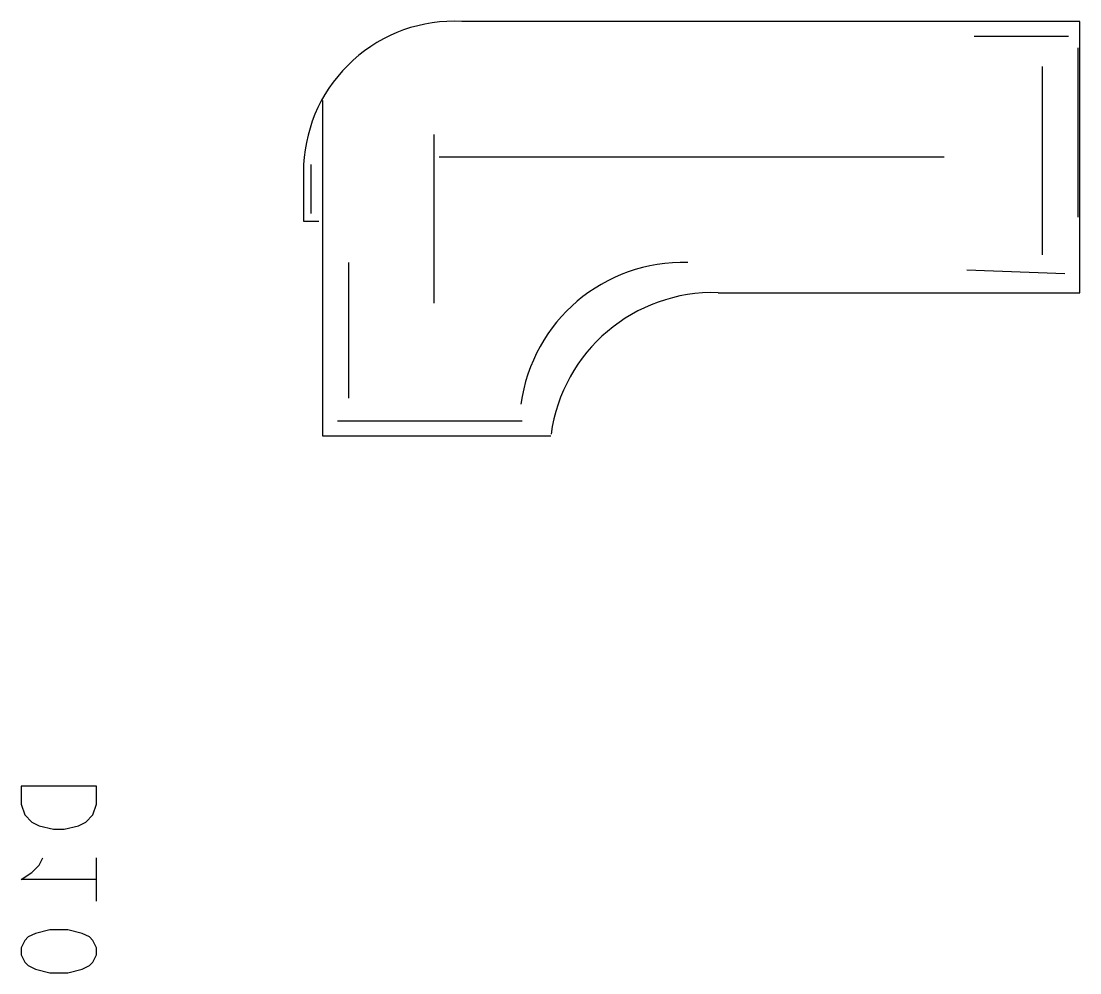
# Model space of a CAD drawing. Extents: x 55 to 335, y -160 to -35.
# Drawn here: x 233.24 to 247.29, y -128.26 to -115.63 of the extents above; entities that cross this region are included whole.
import ezdxf

# ---------------------------------------------------------------- set-up
doc = ezdxf.new("R2010")
doc.units = 0
doc.layers.add('BLACK', color=7, linetype='CONTINUOUS')

msp = doc.modelspace()

# ---------------------------------------------------------------- linework, layer by layer
at = {"layer": 'BLACK', "linetype": 'CONTINUOUS'}
for p, q in [((247.288, -115.637), (239.087, -115.637)), ((247.288, -119.237), (247.288, -115.637)), ((247.138, -115.837), (245.888, -115.837)), ((247.268, -118.237), (247.268, -115.987)), ((246.788, -116.237), (246.788, -118.737)), ((237.238, -116.688), (237.238, -121.137)), ((238.718, -117.137), (238.718, -119.377)), ((245.488, -117.438), (238.788, -117.438)), ((236.988, -117.537), (236.988, -118.287)), ((237.088, -118.188), (237.088, -117.537)), ((236.988, -118.287), (237.188, -118.287)), ((237.588, -120.637), (237.588, -118.838)), ((247.088, -118.987), (245.788, -118.938)), ((242.488, -119.237), (247.288, -119.237)), ((237.438, -120.938), (239.888, -120.938)), ((237.238, -121.137), (240.268, -121.137)), ((234.24, -125.786), (233.24, -125.786)), ((233.24, -125.786), (233.24, -126.024)), ((234.24, -126.024), (234.24, -125.786)), ((233.24, -126.024), (233.287, -126.167)), ((234.192, -126.167), (234.24, -126.024)), ((233.287, -126.167), (233.383, -126.262)), ((233.383, -126.262), (233.478, -126.31)), ((234.002, -126.31), (234.097, -126.262)), ((234.097, -126.262), (234.192, -126.167)), ((233.478, -126.31), (233.668, -126.357)), ((233.668, -126.357), (233.811, -126.357)), ((233.811, -126.357), (234.002, -126.31)), ((233.383, -126.929), (233.478, -126.833)), ((233.478, -126.833), (233.526, -126.738)), ((234.24, -127.31), (234.24, -126.738)), ((233.24, -127.024), (233.383, -126.929)), ((234.24, -127.024), (233.24, -127.024)), ((233.621, -127.69), (233.43, -127.738)), ((233.859, -127.69), (233.621, -127.69)), ((234.049, -127.738), (233.859, -127.69)), ((233.287, -127.833), (233.24, -127.929)), ((233.335, -127.786), (233.287, -127.833)), ((233.43, -127.738), (233.335, -127.786)), ((234.145, -127.786), (234.049, -127.738)), ((234.192, -127.833), (234.145, -127.786)), ((234.24, -127.929), (234.192, -127.833)), ((233.24, -127.929), (233.24, -128.024)), ((234.24, -128.024), (234.24, -127.929)), ((233.24, -128.024), (233.287, -128.119)), ((234.192, -128.119), (234.24, -128.024)), ((233.287, -128.119), (233.335, -128.167)), ((233.335, -128.167), (233.43, -128.214)), ((233.43, -128.214), (233.621, -128.262)), ((233.859, -128.262), (234.049, -128.214)), ((234.049, -128.214), (234.145, -128.167)), ((234.145, -128.167), (234.192, -128.119)), ((233.621, -128.262), (233.859, -128.262))]:
    msp.add_line(p, q, dxfattribs=at)
at = {"layer": 'BLACK'}
for centre, radius, start, end in [((238.988, -117.637), 2.0025, 87.1376, 177.138), ((242.023, -121.007), 2.171, 88.2843, 172.284), ((242.423, -121.407), 2.171, 88.2843, 172.284)]:
    msp.add_arc(centre, radius, start, end, dxfattribs=at)

doc.saveas('drawing.dxf')
